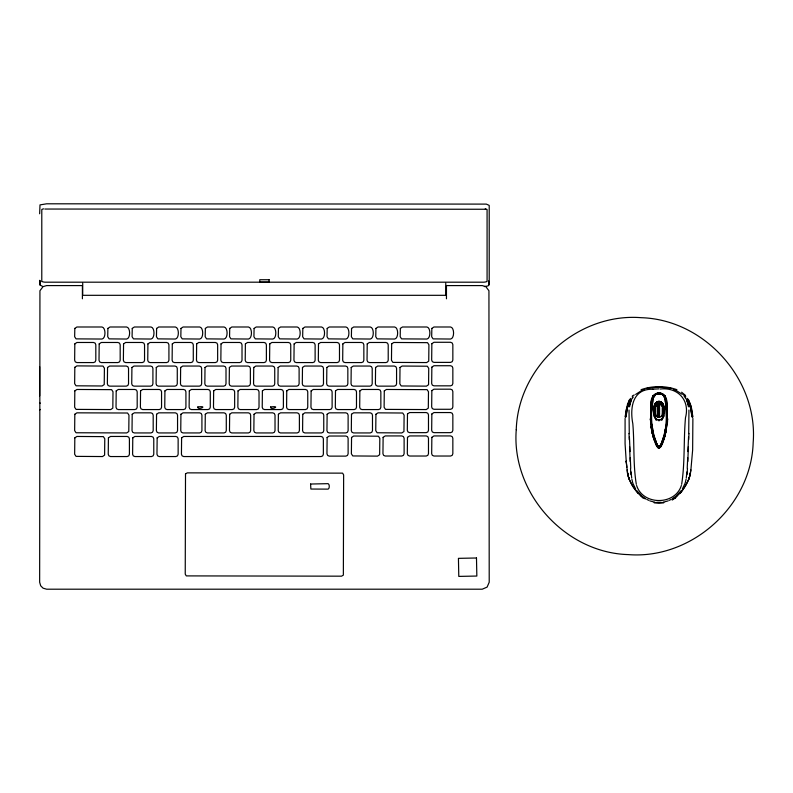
<?xml version="1.0" encoding="UTF-8"?>
<svg xmlns="http://www.w3.org/2000/svg" width="793" height="793" viewBox="0 0 793 793"><rect width="100%" height="100%" fill="white"/><g stroke="black" fill="none" stroke-linecap="round" stroke-linejoin="round"><path stroke-width="1.19" d="M39.65 395.885L39.65 366.683M650.329 419.438C651.975 411.289 646.949 393.992 658.983 392.912C671.027 393.992 666.001 411.289 667.647 419.438M651.578 430.034L650.329 419.061M651.757 424.305L651.499 414.124L653.154 398.304L655.831 394.28L661.104 393.952L655.712 394.131L652.926 398.264L651.271 414.124L651.529 424.334M651.965 425.524L651.757 423.928M651.578 429.657L652.292 433.444L651.816 431.174M652.52 401.516L652.262 405.213M652.56 396.639L653.035 396.123M652.837 436.041L652.292 433.067M653.957 435.744L651.965 425.147M654.681 416.85L654.681 417.832C653.551 412.519 651.668 402.675 658.983 401.199C666.298 402.675 664.415 412.519 663.285 417.832C663.741 412.419 666.279 403.052 658.983 401.397C651.806 403.24 652.183 415.145 656.931 419.447L658.983 419.963L661.045 419.447L663.285 416.85M654.324 395.717L654.998 394.874M655.742 440.938L656.931 444.278L653.957 435.367M655.692 414.868L655.692 407.751M655.88 444.754L653.174 437.102M656.307 420.359L653.947 415.879M656.872 393.952L658.983 394.141L658.983 392.912M655.88 444.377L657.605 447.589L658.983 448.342L661.164 446.538M657.793 445.914L656.931 443.892M658.24 402.388L658.24 401.407M659.538 404.113L659.538 417.247L657.387 417.158L659.538 413.678L657.387 413.659L659.538 409.961L657.387 410.011L659.538 406.611L657.387 406.73L659.538 404.113L657.387 404.281M659.736 402.388L659.736 401.407M660.182 445.914C664.722 436.249 667.032 422.867 666.467 414.501M660.153 392.931C647.881 392.565 651.539 410.903 650.557 419.408M661.659 420.359L664.028 415.879M662.096 444.754L665.139 435.664L667.647 419.061M662.224 440.938L663.662 436.864M662.284 414.868L662.284 407.751M662.68 403.112L662.68 404.093L660.856 402.675L660.856 401.684M662.978 394.874C664.584 397.6 662.512 393.615 661.104 393.952M663.88 396.53L663.642 395.717M664.336 397.352L663.88 396.153M664.821 398.681L664.336 396.976M663.89 439.193C666.972 426.733 663.275 446.29 658.983 447.698C651.598 439.163 651.856 429.063 650.557 419.021M665.416 396.639L665.149 396.173M665.446 401.902L664.821 398.304M665.684 433.067L666.15 431.174M666.239 409.129L665.04 398.264L663.166 394.765L660.054 394.002L661.164 393.794M666.447 424.334L666.239 408.752M667.032 410.219C666.487 404.727 667.726 392.644 658.983 393.08M667.359 424.086L667.587 420.449M655.702 406.006L655.305 408.226L656.396 404.906L658.983 403.706C664.752 404.856 662.482 412.182 662.205 416.345M691.942 416.801L690.306 406.313L688.542 400.901L686.797 399.761L688.453 406.819M687.918 451.584L688.552 436.854M688.364 446.628L687.828 461.457M687.7 457.68L687.224 468.266M688.711 433.702L688.948 410.06M629.027 410.06L629.265 433.702M688.671 439.818L688.978 433.454M625.092 418.407L625.072 443.783L626.282 462.091M667.032 409.842L667.131 424.424L664.911 435.981M625.251 417.187L627.501 404.261L629.503 399.632L630.891 398.334M687.016 474.601L687.481 468.465M686.936 471.914L686.272 477.991M625.261 416.563L626.103 409.882L629.335 400.743M692.884 418.407L692.636 450.037L690.842 470.418L689.256 477.981L690.455 472.955C689.226 480.627 684.954 487.536 679.879 493.256M690.386 473.55L690.832 469.803M625.707 417.138L627.669 406.313L629.434 400.901L631.178 399.761L629.513 406.819M632.289 397.035L632.437 395.826L634.281 394.964M639.455 494.693L641.478 496.468M654.086 436.913L656.723 444.367L658.983 446.905C664.494 441.017 664.683 431.59 666.447 423.958M666.051 430.53L665.664 432.026M664.742 432.274L665.228 429.578M686.104 479.2L685.152 483.185L682.317 489.033M681.653 484.325C685.083 462.339 683.526 439.847 685.489 417.693C690.168 400.287 677.956 387.014 660.212 389.016M629.84 404.658L631.178 399.761L629.275 404.717L630.366 400.029L628.809 405.193L629.434 400.901L628.195 406.69L627.669 406.313L626.024 416.801M663.89 436.913L662.472 440.948M688.602 479.646L689.424 477.475L688.403 480.062M39.65 410.04L40.225 409.446M662.066 442.335L661.253 443.991M681.365 485.494C675.111 505.537 642.865 505.537 636.61 485.494M688.126 480.558L685.717 485.296M652.778 396.708L653.313 395.697M662.096 444.377L660.965 446.033M685.211 486.109L681.276 492.146L679.205 494.059M632.031 398.899L633.29 396.946M657.793 445.537L658.983 446.637L660.182 445.537M655.712 394.131L654.096 395.687M681.187 490.649L676.013 496.17L672.295 498.847M662.205 415.363C657.11 421.727 653.194 411.696 655.305 407.245M635.629 394.418L641.636 390.553L644.719 389.581M676.994 495.922L675.517 497.726L672.88 498.767M654.998 395.251L655.831 394.28M676.498 496.468L678.521 494.693M672.196 500.046L675.755 497.736M660.371 447.212L658.983 448.075L657.754 447.411L658.22 446.875M669.173 500.383L671.255 499.352M641.081 389.67C652.56 385.626 665.416 385.626 676.895 389.67M661.659 419.368L658.983 420.201L656.307 419.368M663.622 502.108L668.132 500.889M646.612 388.431L658.983 387.093L671.364 388.431M652.867 389.274C632.378 388.491 629.791 408.038 632.814 423.69C634.529 443.862 632.992 464.341 636.323 484.325M484.384 286.6L487.883 285.946L489.212 284.885L489.212 205.397L486.337 204.108L46.638 203.801L39.997 204.901L39.65 213.763M661.303 502.365L656.663 502.365M663.731 502.375L658.983 502.871L654.245 502.375M663.711 502.871L654.255 502.871M652.837 389.185L658.983 388.848M44.854 209.045L485.603 209.253M657.843 393.487L660.123 393.11M42.535 286.342L39.65 284.885L39.65 280.325M649.834 500.889L654.354 502.108M673.247 389.581L676.33 390.553L682.347 394.418M645.086 498.767L642.459 497.726L640.982 495.922M40.225 403.24L39.65 402.646M683.685 394.964L685.539 395.826L685.687 397.035M646.721 499.352L648.803 500.383M657.605 447.212L658.983 447.966M663.88 395.687L662.264 394.131M662.978 395.251L662.135 394.28M645.68 498.847L641.953 496.17L636.789 490.649M681.603 392.198L685.4 395.34M638.771 494.059C633.379 488.379 628.879 480.935 627.521 472.955L628.72 477.981L627.521 472.955M687.075 398.334L688.473 399.632L690.644 405.263L692.715 416.563M638.097 493.256L632.764 486.109M684.062 395.965L685.945 398.899M40.393 281.267L40.711 281.783M635.649 489.033L632.824 483.185L631.862 479.2M632.259 485.296L629.84 480.558M664.663 395.697L665.198 396.708M688.641 400.743C691.565 405.669 692.339 411.547 692.725 417.187M664.94 395.747L665.149 396.55M629.573 480.062L628.542 477.475L629.374 479.646M651.529 423.958L653.729 435.426L655.742 441.314M652.837 435.664L654.76 440.958M688.126 404.658L686.797 399.761L688.701 404.717L687.61 400.029L689.157 405.193L688.542 400.901L689.781 406.69L690.306 406.313L692.259 417.138M652.163 426.634L652.55 428.844M651.003 426.693L651.39 428.914M651.38 427.526L651.737 429.221M631.704 477.991L631.03 471.914M627.134 469.803L627.59 473.55L626.173 461.12L626.866 467.315M665.446 401.516L666.457 414.392M630.494 468.465L630.96 474.601M629.414 436.854L630.048 451.584M630.752 468.266L630.276 457.68M628.998 433.454L629.305 439.818M629.612 446.628L630.148 461.457M662.67 407.245L662.67 408.226L662.274 406.006M662.492 403.24L662.492 404.222L660.747 402.854L660.747 401.873M662.284 418.605L662.284 419.596M662.105 418.466L662.105 419.447M661.58 404.906L661.58 405.887M660.212 404.004L660.212 404.985M658.983 403.706L658.983 404.688M658.983 419.963L658.983 420.944M658.983 446.637L658.983 448.342M657.843 393.11L657.912 394.002L656.812 393.794M657.764 404.004L657.764 404.985M657.595 446.043L657 446.409L656.089 444.278M657.228 401.873L657.228 402.854L655.484 404.222L655.484 403.24M657.119 401.684L657.119 402.675L655.296 404.093L655.296 403.112M656.396 404.906L656.396 405.887M655.87 418.466L655.87 419.447M655.761 415.363L655.761 416.345M655.692 418.605L655.692 419.596M653.035 395.747L653.075 396.55M488.597 280.93L488.597 284.865M446.459 298.792L446.459 285.589L482.233 285.589L485.802 286.62L488.934 290.753L489.212 582.221L487.11 587.098L482.233 589.199L46.628 589.199L43.07 588.168L40.691 585.789L39.65 582.221L39.937 290.753L43.07 286.62L46.628 285.589L82.403 285.589L82.403 298.792M445.765 283.24L445.765 295.313L82.72 295.313L82.72 283.24M40.274 280.93L40.274 284.865M43.625 208.856A5.085 1.318 0 0 0 41.791 209.511L41.781 281.356A5.065 1.308 0 0 0 45.042 282.189L483.819 282.189A5.065 1.308 0 0 0 487.08 281.356L487.08 209.511A5.085 1.318 0 0 0 485.237 208.856M658.438 405.233L658.438 417.247L659.538 415.512L657.387 415.463L659.538 411.805L657.387 411.825L659.538 408.207L657.387 408.296L659.538 405.233L657.387 405.382L658.438 404.113L658.438 405.233M516.253 429.717C511.227 492.929 564.894 552.761 628.284 554.604C691.496 559.63 751.328 505.964 753.172 442.573C758.197 379.361 704.531 319.539 641.14 317.686C577.928 312.66 518.107 366.326 516.253 429.717M74.82 328.421L74.651 336.728L76.049 338.869L101.98 339.037C105.965 338.462 105.965 327.568 101.98 326.994L76.911 326.994L74.82 328.421M74.82 343.904L74.651 360.26L75.315 361.895L76.911 362.57L93.554 362.57L95.15 361.895L95.814 360.26L95.814 344.786L95.15 343.151L93.554 342.477L76.911 342.477L74.82 343.904M74.82 367.318L74.651 383.673L76.049 385.804L102.148 385.983L104.23 384.555L104.408 368.2L103.011 366.069L76.911 365.89L74.82 367.318M74.82 390.89L74.651 407.255L76.049 409.386L110.733 409.565L112.824 408.137L112.993 391.782L111.605 389.641L76.911 389.472L74.82 390.89M74.82 414.263L74.651 430.629L76.049 432.76L126.702 432.938L128.783 431.511L128.962 415.145L127.564 413.014L76.911 412.836L74.82 414.263M74.82 437.875L74.651 454.24L76.049 456.371L102.515 456.55L104.607 455.123L104.775 438.767L103.377 436.626L76.911 436.457L74.82 437.875M99.184 343.904L99.016 360.26L99.68 361.895L101.276 362.57L117.919 362.57L119.515 361.895L120.179 360.26L120.179 344.786L119.515 343.151L117.919 342.477L101.276 342.477L99.184 343.904M107.898 328.421L107.719 336.728L109.117 338.869L126.622 339.037C130.617 338.462 130.617 327.568 126.622 326.994L109.979 326.994L107.898 328.421M107.551 367.466L107.372 383.832L108.036 385.467L109.632 386.141L126.275 386.141L127.881 385.467L128.535 383.832L128.535 368.358L127.881 366.723L126.275 366.049L109.632 366.049L107.551 367.466M123.559 343.904L123.381 360.26L124.045 361.895L125.641 362.57L142.284 362.57L143.89 361.895L144.544 360.26L144.544 344.786L143.89 343.151L142.284 342.477L125.641 342.477L123.559 343.904M116.194 390.89L116.026 407.255L116.68 408.891L118.286 409.565L134.929 409.565L136.525 408.891L137.189 407.255L137.189 391.782L136.525 390.146L134.929 389.472L118.286 389.472L116.194 390.89M108.413 437.875L108.245 454.24L108.909 455.876L110.505 456.55L127.148 456.55L128.744 455.876L129.408 454.24L129.408 438.767L128.744 437.131L127.148 436.457L110.505 436.457L108.413 437.875M132.262 328.421L132.084 336.728L133.482 338.869L150.997 339.037C154.982 338.462 154.982 327.568 150.997 326.994L134.344 326.994L132.262 328.421M131.916 367.466L131.737 383.832L132.401 385.467L133.997 386.141L150.65 386.141L152.246 385.467L152.91 383.832L152.91 368.358L152.246 366.723L150.65 366.049L133.997 366.049L131.916 367.466M132.193 414.263L132.025 430.629L132.679 432.254L134.285 432.938L150.928 432.938L152.524 432.254L153.188 430.629L153.188 415.145L152.524 413.52L150.928 412.836L134.285 412.836L132.193 414.263M147.924 343.904L147.746 360.26L148.41 361.895L150.006 362.57L166.659 362.57L168.255 361.895L168.919 360.26L168.919 344.786L168.255 343.151L166.659 342.477L150.006 342.477L147.924 343.904M140.559 390.89L140.391 407.255L141.055 408.891L142.651 409.565L159.294 409.565L160.89 408.891L161.554 407.255L161.554 391.782L160.89 390.146L159.294 389.472L142.651 389.472L140.559 390.89M132.778 437.875L132.609 454.24L133.274 455.876L134.869 456.55L151.513 456.55L153.108 455.876L153.773 454.24L153.773 438.767L153.108 437.131L151.513 436.457L134.869 436.457L132.778 437.875M156.627 328.421L156.459 336.728L157.847 338.869L175.362 339.037C179.347 338.462 179.347 327.568 175.362 326.994L158.719 326.994L156.627 328.421M156.28 367.466L156.112 383.832L156.766 385.467L158.372 386.141L175.015 386.141L176.611 385.467L177.275 383.832L177.275 368.358L176.611 366.723L175.015 366.049L158.372 366.049L156.28 367.466M156.558 414.263L156.39 430.629L157.054 432.254L158.65 432.938L175.293 432.938L176.889 432.254L177.553 430.629L177.553 415.145L176.889 413.52L175.293 412.836L158.65 412.836L156.558 414.263M172.289 343.904L172.121 360.26L172.775 361.895L174.381 362.57L191.024 362.57L192.62 361.895L193.284 360.26L193.284 344.786L192.62 343.151L191.024 342.477L174.381 342.477L172.289 343.904M164.924 390.89L164.756 407.255L165.42 408.891L167.016 409.565L183.659 409.565L185.255 408.891L185.919 407.255L185.919 391.782L185.255 390.146L183.659 389.472L167.016 389.472L164.924 390.89M157.153 437.875L156.974 454.24L157.638 455.876L159.234 456.55L175.877 456.55L177.483 455.876L178.138 454.24L178.138 438.767L177.483 437.131L175.877 436.457L159.234 436.457L157.153 437.875M180.992 328.421L180.824 336.728L182.221 338.869L199.727 339.037C203.712 338.462 203.712 327.568 199.727 326.994L183.084 326.994L180.992 328.421M180.645 367.466L180.477 383.832L181.141 385.467L182.737 386.141L199.38 386.141L200.976 385.467L201.64 383.832L201.64 368.358L200.976 366.723L199.38 366.049L182.737 366.049L180.645 367.466M180.923 414.263L180.754 430.629L181.419 432.254L183.014 432.938L199.658 432.938L201.253 432.254L201.918 430.629L201.918 415.145L201.253 413.52L199.658 412.836L183.014 412.836L180.923 414.263M196.654 343.904L196.486 360.26L197.15 361.895L198.746 362.57L215.389 362.57L216.985 361.895L217.649 360.26L217.649 344.786L216.985 343.151L215.389 342.477L198.746 342.477L196.654 343.904M189.299 390.89L189.121 407.255L189.785 408.891L191.381 409.565L208.024 409.565L209.63 408.891L210.284 407.255L210.284 391.782L209.63 390.146L208.024 389.472L191.381 389.472L189.299 390.89M181.607 437.875L181.438 454.24L182.103 455.876L183.698 456.55L321.106 456.55L322.701 455.876L323.366 454.24L323.366 438.767L322.701 437.131L321.106 436.457L183.698 436.457L181.607 437.875M205.357 328.421L205.189 336.728L206.586 338.869L224.092 339.037C228.087 338.462 228.087 327.568 224.092 326.994L207.449 326.994L205.357 328.421M205.01 367.466L204.842 383.832L205.506 385.467L207.102 386.141L223.745 386.141L225.341 385.467L226.005 383.832L226.005 368.358L225.341 366.723L223.745 366.049L207.102 366.049L205.01 367.466M205.288 414.263L205.119 430.629L205.783 432.254L207.379 432.938L224.022 432.938L225.618 432.254L226.283 430.629L226.283 415.145L225.618 413.52L224.022 412.836L207.379 412.836L205.288 414.263M221.019 343.904L220.851 360.26L221.515 361.895L223.111 362.57L239.754 362.57L241.35 361.895L242.014 360.26L242.014 344.786L241.35 343.151L239.754 342.477L223.111 342.477L221.019 343.904M213.664 390.89L213.486 407.255L214.15 408.891L215.746 409.565L232.389 409.565L233.994 408.891L234.649 407.255L234.649 391.782L233.994 390.146L232.389 389.472L215.746 389.472L213.664 390.89M229.722 328.421L229.554 336.728L230.951 338.869L248.457 339.037C252.452 338.462 252.452 327.568 248.457 326.994L231.814 326.994L229.722 328.421M229.385 367.466L229.207 383.832L229.871 385.467L231.467 386.141L248.11 386.141L249.706 385.467L250.37 383.832L250.37 368.358L249.706 366.723L248.11 366.049L231.467 366.049L229.385 367.466M229.663 414.263L229.484 430.629L230.148 432.254L231.744 432.938L248.387 432.938L249.993 432.254L250.647 430.629L250.647 415.145L249.993 413.52L248.387 412.836L231.744 412.836L229.663 414.263M245.384 343.904L245.215 360.26L245.88 361.895L247.475 362.57L264.119 362.57L265.714 361.895L266.379 360.26L266.379 344.786L265.714 343.151L264.119 342.477L247.475 342.477L245.384 343.904M238.029 390.89L237.86 407.255L238.515 408.891L240.12 409.565L256.763 409.565L258.359 408.891L259.024 407.255L259.024 391.782L258.359 390.146L256.763 389.472L240.12 389.472L238.029 390.89M254.097 328.421L253.919 336.728L255.316 338.869L272.822 339.037C276.816 338.462 276.816 327.568 272.822 326.994L256.179 326.994L254.097 328.421M253.75 367.466L253.572 383.832L254.236 385.467L255.832 386.141L272.475 386.141L274.081 385.467L274.735 383.832L274.735 368.358L274.081 366.723L272.475 366.049L255.832 366.049L253.75 367.466M254.028 414.263L253.849 430.629L254.513 432.254L256.109 432.938L272.762 432.938L274.358 432.254L275.022 430.629L275.022 415.145L274.358 413.52L272.762 412.836L256.109 412.836L254.028 414.263M269.759 343.904L269.58 360.26L270.244 361.895L271.84 362.57L288.483 362.57L290.089 361.895L290.744 360.26L290.744 344.786L290.089 343.151L288.483 342.477L271.84 342.477L269.759 343.904M262.394 390.89L262.225 407.255L262.88 408.891L264.485 409.565L281.128 409.565L282.724 408.891L283.388 407.255L283.388 391.782L282.724 390.146L281.128 389.472L264.485 389.472L262.394 390.89M278.462 328.421L278.284 336.728L279.681 338.869L297.197 339.037C301.181 338.462 301.181 327.568 297.197 326.994L280.544 326.994L278.462 328.421M278.115 367.466L277.937 383.832L278.601 385.467L280.197 386.141L296.85 386.141L298.446 385.467L299.11 383.832L299.11 368.358L298.446 366.723L296.85 366.049L280.197 366.049L278.115 367.466M278.393 414.263L278.224 430.629L278.878 432.254L280.484 432.938L297.127 432.938L298.723 432.254L299.387 430.629L299.387 415.145L298.723 413.52L297.127 412.836L280.484 412.836L278.393 414.263M294.124 343.904L293.945 360.26L294.609 361.895L296.205 362.57L312.858 362.57L314.454 361.895L315.118 360.26L315.118 344.786L314.454 343.151L312.858 342.477L296.205 342.477L294.124 343.904M286.759 390.89L286.59 407.255L287.254 408.891L288.85 409.565L305.493 409.565L307.089 408.891L307.753 407.255L307.753 391.782L307.089 390.146L305.493 389.472L288.85 389.472L286.759 390.89M302.827 328.421L302.658 336.728L304.046 338.869L321.561 339.037C325.546 338.462 325.546 327.568 321.561 326.994L304.918 326.994L302.827 328.421M302.48 367.466L302.311 383.832L302.966 385.467L304.571 386.141L321.215 386.141L322.81 385.467L323.475 383.832L323.475 368.358L322.81 366.723L321.215 366.049L304.571 366.049L302.48 367.466M302.757 414.263L302.589 430.629L303.253 432.254L304.849 432.938L321.492 432.938L323.088 432.254L323.752 430.629L323.752 415.145L323.088 413.52L321.492 412.836L304.849 412.836L302.757 414.263M318.489 343.904L318.32 360.26L318.974 361.895L320.58 362.57L337.223 362.57L338.819 361.895L339.483 360.26L339.483 344.786L338.819 343.151L337.223 342.477L320.58 342.477L318.489 343.904M311.124 390.89L310.955 407.255L311.619 408.891L313.215 409.565L329.858 409.565L331.454 408.891L332.118 407.255L332.118 391.782L331.454 390.146L329.858 389.472L313.215 389.472L311.124 390.89M327.192 328.421L327.023 336.728L328.411 338.869L345.926 339.037C349.911 338.462 349.911 327.568 345.926 326.994L329.283 326.994L327.192 328.421M326.845 367.466L326.676 383.832L327.34 385.467L328.936 386.141L345.579 386.141L347.175 385.467L347.84 383.832L347.84 368.358L347.175 366.723L345.579 366.049L328.936 366.049L326.845 367.466M327.122 414.263L326.954 430.629L327.618 432.254L329.214 432.938L345.857 432.938L347.453 432.254L348.117 430.629L348.117 415.145L347.453 413.52L345.857 412.836L329.214 412.836L327.122 414.263M342.854 343.904L342.685 360.26L343.349 361.895L344.945 362.57L361.588 362.57L363.184 361.895L363.848 360.26L363.848 344.786L363.184 343.151L361.588 342.477L344.945 342.477L342.854 343.904M335.498 390.89L335.32 407.255L335.984 408.891L337.58 409.565L354.223 409.565L355.819 408.891L356.483 407.255L356.483 391.782L355.819 390.146L354.223 389.472L337.58 389.472L335.498 390.89M327.122 437.458L326.954 453.814L327.618 455.45L329.214 456.124L345.857 456.124L347.453 455.45L348.117 453.814L348.117 438.341L347.453 436.705L345.857 436.031L329.214 436.031L327.122 437.458M351.557 328.421L351.388 336.728L352.786 338.869L370.291 339.037C374.276 338.462 374.276 327.568 370.291 326.994L353.648 326.994L351.557 328.421M351.21 367.466L351.041 383.832L351.705 385.467L353.301 386.141L369.944 386.141L371.54 385.467L372.204 383.832L372.204 368.358L371.54 366.723L369.944 366.049L353.301 366.049L351.21 367.466M351.487 414.263L351.319 430.629L351.983 432.254L353.579 432.938L370.222 432.938L371.818 432.254L372.482 430.629L372.482 415.145L371.818 413.52L370.222 412.836L353.579 412.836L351.487 414.263M367.218 343.904L367.05 360.26L367.714 361.895L369.31 362.57L385.953 362.57L387.549 361.895L388.213 360.26L388.213 344.786L387.549 343.151L385.953 342.477L369.31 342.477L367.218 343.904M359.863 390.89L359.685 407.255L360.349 408.891L361.945 409.565L378.588 409.565L380.194 408.891L380.848 407.255L380.848 391.782L380.194 390.146L378.588 389.472L361.945 389.472L359.863 390.89M351.557 437.458L351.378 453.814L352.776 455.945L377.557 456.124L379.649 454.696L379.817 438.341L378.42 436.209L353.638 436.031L351.557 437.458M375.922 328.421L375.753 336.728L377.151 338.869L394.656 339.037C398.651 338.462 398.651 327.568 394.656 326.994L378.013 326.994L375.922 328.421M375.575 367.466L375.406 383.832L376.07 385.467L377.666 386.141L394.309 386.141L395.905 385.467L396.569 383.832L396.569 368.358L395.905 366.723L394.309 366.049L377.666 366.049L375.575 367.466M375.922 414.263L375.753 430.629L377.141 432.76L401.853 432.938L403.944 431.511L404.113 415.145L402.715 413.014L378.013 412.836L375.922 414.263M391.653 343.904L391.474 360.26L392.872 362.401L426.654 362.57L428.735 361.152L428.914 344.786L427.516 342.655L393.734 342.477L391.653 343.904M384.288 390.89L384.119 407.255L385.517 409.386L426.228 409.565L428.309 408.137L428.488 391.782L427.09 389.641L386.379 389.472L384.288 390.89M400.356 328.421L400.187 336.728L401.575 338.869L426.892 339.037C430.877 338.462 430.877 327.568 426.892 326.994L402.447 326.994L400.356 328.421M383.118 437.359L382.95 453.715L383.604 455.351L385.21 456.025L401.853 456.025L403.449 455.351L404.113 453.715L404.113 438.242L403.449 436.606L401.853 435.932L385.21 435.932L383.118 437.359M400.009 367.466L399.841 383.832L401.228 385.963L426.475 386.141L428.567 384.714L428.735 368.358L427.338 366.217L402.101 366.049L400.009 367.466M407.483 413.976L407.315 430.341L407.979 431.977L409.575 432.651L426.218 432.651L427.814 431.977L428.478 430.341L428.478 414.868L427.814 413.232L426.218 412.558L409.575 412.558L407.483 413.976M407.483 437.359L407.315 453.715L407.979 455.351L409.575 456.025L426.218 456.025L427.814 455.351L428.478 453.715L428.478 438.242L427.814 436.606L426.218 435.932L409.575 435.932L407.483 437.359M431.848 328.421L431.679 336.728L433.077 338.869L450.583 339.037C454.577 338.462 454.577 327.568 450.583 326.994L433.94 326.994L431.848 328.421M431.848 343.706L431.679 360.072L432.344 361.697L433.94 362.381L450.583 362.381L452.179 361.697L452.843 360.072L452.843 344.588L452.179 342.963L450.583 342.279L433.94 342.279L431.848 343.706M431.848 367.159L431.679 383.525L432.344 385.15L433.94 385.834L450.583 385.834L452.179 385.15L452.843 383.525L452.843 368.041L452.179 366.416L450.583 365.732L433.94 365.732L431.848 367.159M431.848 390.612L431.679 406.978L432.344 408.603L433.94 409.277L450.583 409.277L452.179 408.603L452.843 406.978L452.843 391.494L452.179 389.859L450.583 389.185L433.94 389.185L431.848 390.612M431.848 413.976L431.679 430.341L432.344 431.977L433.94 432.651L450.583 432.651L452.179 431.977L452.843 430.341L452.843 414.868L452.179 413.232L450.583 412.558L433.94 412.558L431.848 413.976M431.848 437.359L431.679 453.715L432.344 455.351L433.94 456.025L450.583 456.025L452.179 455.351L452.843 453.715L452.843 438.242L452.179 436.606L450.583 435.932L433.94 435.932L431.848 437.359M185.512 473.897L185.235 574.102L186.266 575.896L341.565 576.174L343.359 575.133L343.637 474.928L342.606 473.143L187.297 472.866L185.512 473.897M310.598 484.027L310.876 489.043L328.104 489.132C329.68 488.478 329.68 484.325 328.104 483.661L310.598 484.027M197.834 406.968C197.199 410.913 209.411 405.352 197.834 406.968M270.641 406.968C270.007 410.913 282.229 405.352 270.641 406.968M476.484 557.994L458.433 558.351L458.79 576.402L476.841 576.045L476.484 557.994M269.095 279.731L259.777 279.731L259.777 282.149L269.095 282.149L269.095 279.731"/></g></svg>
